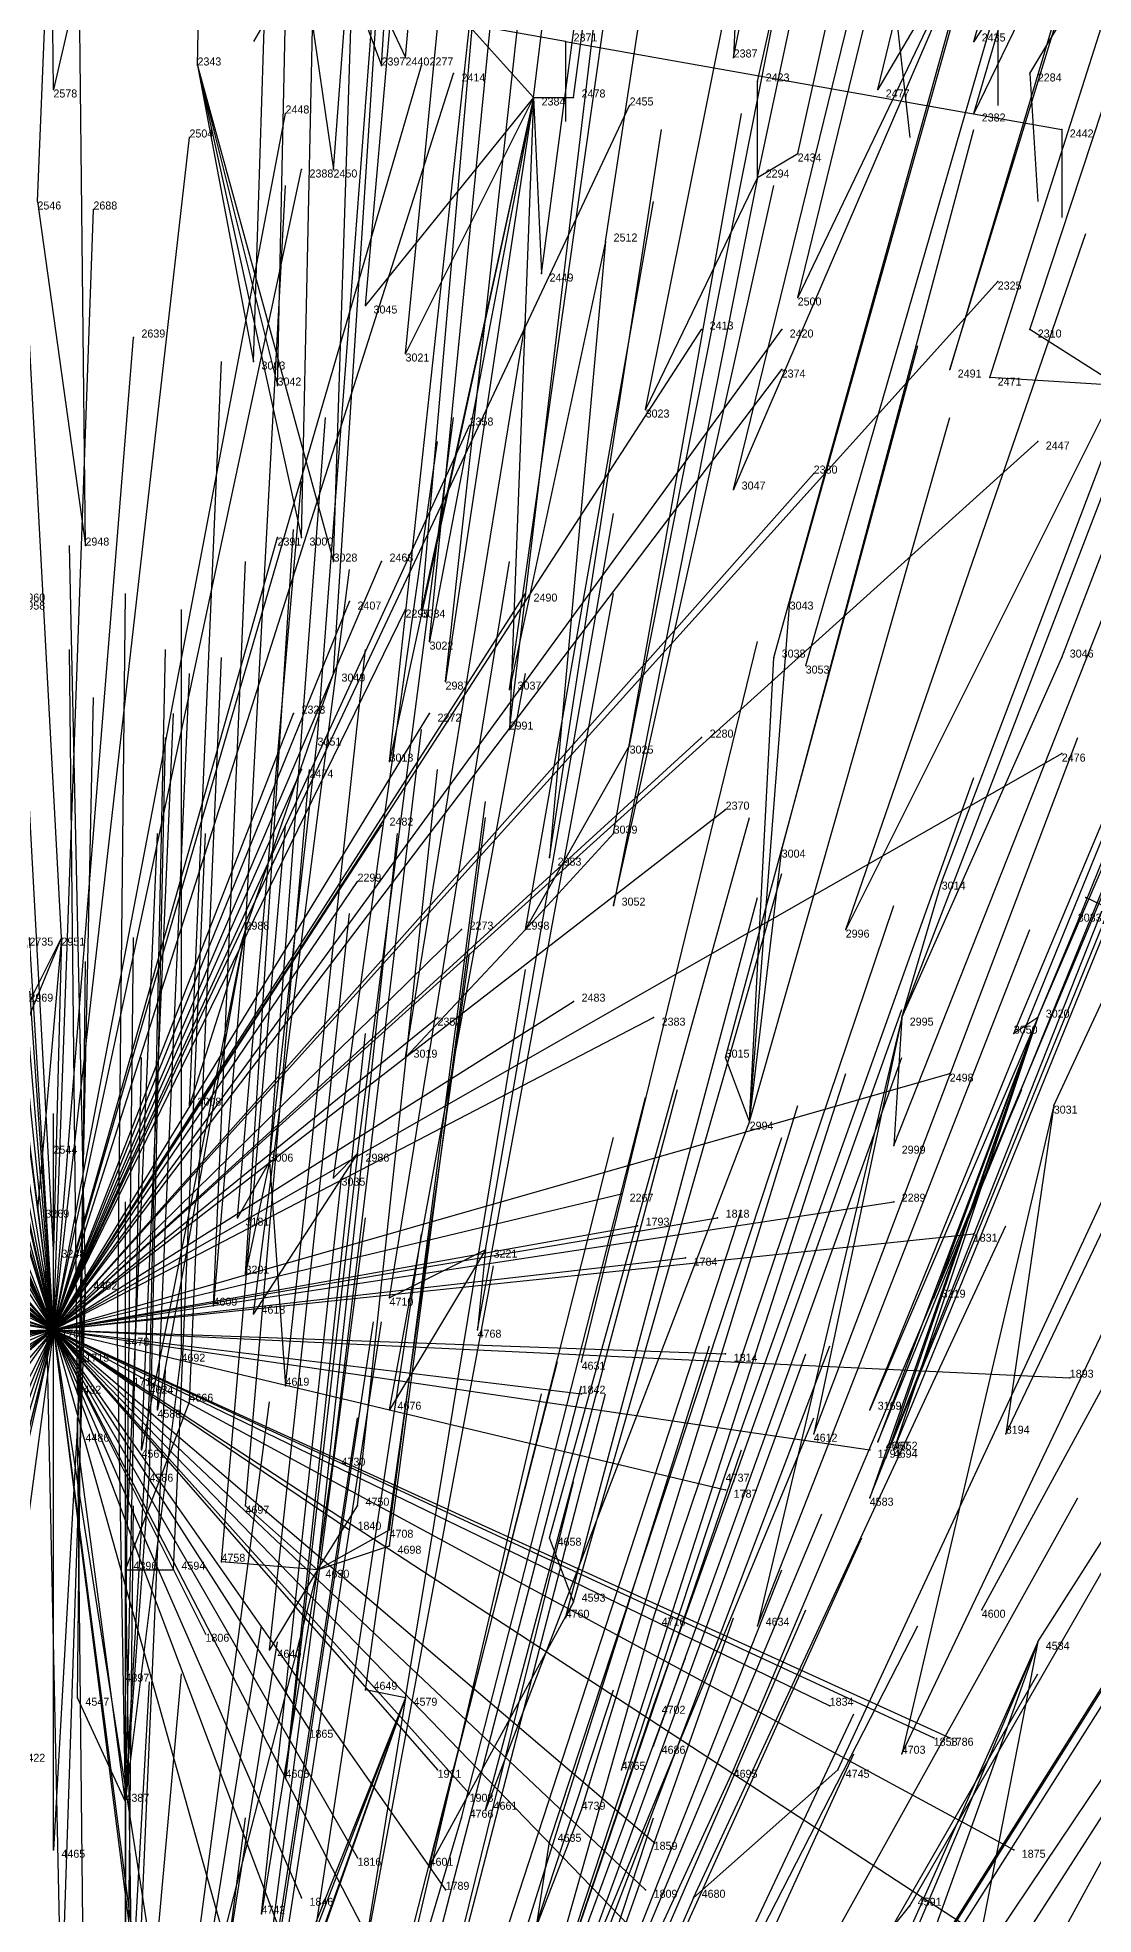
# Model space of a CAD drawing. Extents: x -0.5 to 0.59, y -0.5 to 0.58.
# Drawn here: x -0.008 to 0.124, y 0.1669 to 0.4015 of the extents above; entities that cross this region are included whole.
import ezdxf

# ---------------------------------------------------------------- set-up
doc = ezdxf.new("R2010")
doc.units = 0
for name, color, linetype in [('Facilities', 3, 'CONTINUOUS'), ('Facilities_lines', 3, 'CONTINUOUS'), ('Normals', 1, 'CONTINUOUS'), ('Source_points', 5, 'CONTINUOUS'), ('Text', 3, 'CONTINUOUS')]:
    doc.layers.add(name, color=color, linetype=linetype)

msp = doc.modelspace()

# ---------------------------------------------------------------- linework, layer by layer
at = {"layer": 'Facilities', "color": 3}
for p in [(0.058, 0.401, -1.25), (0.012, 0.398, -0.997), (0.116, 0.397, -1.25), (0.054, 0.394, -0.994), (0.082, 0.384, -0.982), (0.063, 0.376, -0.954), (0.088, 0.323, -0.837), (-0.005, 0.289, -0.722), (0.018, 0.29, -0.728), (0.053, 0.29, -0.738), (0.1, 0.279, -0.74), (0.117, 0.279, -0.757), (0.119, 0.268, -0.732), (0.081, 0.266, -0.694), (0.021, 0.261, -0.655), (0.032, 0.262, -0.66), (0.048, 0.25, -0.636), (-0.002, 0.246, -0.614), (-0.006, 0.24, -1.25), (0.06, 0.236, -0.608), (0.003, 0.21, -0.526), (0.027, 0.21, -0.529), (0.059, 0.206, -0.537), (0.11, 0.205, -0.581), (0.117, 0.201, -0.581), (0.038, 0.194, -0.493), (0.069, 0.188, -0.5), (0.065, 0.185, -0.491), (0.003, 0.181, -0.454), (0.074, 0.169, -0.462)]:
    msp.add_point(p, dxfattribs=at)
at = {"layer": 'Facilities_lines', "color": 3}
for p, q in [((-0.008, 0.381, -0.952), (-0.005, 0.454, -1.134)), ((0.006, 0.447, -1.117), (-0.006, 0.395, -0.986)), ((0.022, 0.433, -1.084), (0.035, 0.398, -0.999)), ((0.022, 0.433, -1.084), (0.038, 0.399, -1.002)), ((0.022, 0.433, -1.084), (0.029, 0.385, -0.964)), ((0.126, 0.427, -1.114), (0.106, 0.36, -0.939)), ((0.126, 0.427, -1.114), (0.109, 0.392, -1.017)), ((0.126, 0.427, -1.114), (0.109, 0.401, -1.04)), ((0.08, 0.424, -1.078), (0.079, 0.399, -1.017)), ((0.11, 0.417, -1.08), (0.079, 0.345, -0.886)), ((0.11, 0.417, -1.08), (0.087, 0.369, -0.947)), ((0.11, 0.417, -1.08), (0.097, 0.395, -1.017)), ((0.058, 0.401, -1.25), (-0.015, 0.414, -1.25)), ((0.116, 0.397, -1.25), (0.125, 0.412, -1.25)), ((0.054, 0.394, -0.994), (0.045, 0.404, -1.016)), ((0.058, 0.401, -1.25), (0.12, 0.39, -1.25)), ((-0.006, 0.24, -1.25), (-0.026, 0.397, -1.25)), ((-0.006, 0.24, -1.25), (0.04, 0.398, -1.25)), ((-0.006, 0.24, -1.25), (0.044, 0.397, -1.25)), ((0.012, 0.398, -0.997), (0.025, 0.339, -0.849)), ((0.012, 0.398, -0.997), (0.019, 0.361, -0.903)), ((0.012, 0.398, -0.997), (0.029, 0.336, -0.843)), ((0.012, 0.398, -0.997), (0.022, 0.358, -0.897)), ((0.082, 0.384, -0.982), (0.082, 0.396, -1.011)), ((-0.006, 0.24, -1.25), (-0.019, 0.394, -1.25)), ((-0.006, 0.24, -1.25), (0.066, 0.393, -1.25)), ((-0.006, 0.24, -1.25), (0.023, 0.392, -1.25)), ((0.054, 0.394, -0.994), (0.033, 0.368, -0.923)), ((0.054, 0.394, -0.994), (0.036, 0.311, -0.784)), ((0.054, 0.394, -0.994), (0.038, 0.362, -0.909)), ((0.054, 0.394, -0.994), (0.04, 0.33, -0.831)), ((0.054, 0.394, -0.994), (0.041, 0.326, -0.82)), ((0.054, 0.394, -0.994), (0.043, 0.321, -0.809)), ((0.054, 0.394, -0.994), (0.051, 0.315, -0.799)), ((0.054, 0.394, -0.994), (0.055, 0.372, -0.939)), ((0.054, 0.394, -0.994), (0.059, 0.394, -0.997)), ((-0.006, 0.24, -1.25), (-0.08, 0.388, -1.25)), ((-0.006, 0.24, -1.25), (-0.04, 0.389, -1.25)), ((-0.006, 0.24, -1.25), (0.011, 0.389, -1.25)), ((-0.006, 0.24, -1.25), (-0.079, 0.387, -1.25)), ((-0.006, 0.24, -1.25), (0.025, 0.385, -1.25)), ((0.082, 0.384, -0.982), (0.087, 0.387, -0.99)), ((0.082, 0.384, -0.982), (0.064, 0.293, -0.75)), ((0.082, 0.384, -0.982), (0.068, 0.355, -0.903)), ((-0.008, 0.381, -0.952), (-0.002, 0.338, -0.845)), ((-0.006, 0.24, -1.25), (-0.001, 0.38, -1.25)), ((0.063, 0.376, -0.954), (0.051, 0.32, -0.811)), ((0.063, 0.376, -0.954), (0.056, 0.299, -0.76)), ((-0.006, 0.24, -1.25), (0.112, 0.371, -1.25)), ((-0.006, 0.24, -1.25), (-0.015, 0.369, -1.25)), ((-0.006, 0.24, -1.25), (-0.143, 0.366, -1.25)), ((-0.006, 0.24, -1.25), (-0.027, 0.368, -1.25)), ((-0.006, 0.24, -1.25), (-0.019, 0.366, -1.25)), ((-0.006, 0.24, -1.25), (0.075, 0.365, -1.25)), ((-0.006, 0.24, -1.25), (0.085, 0.365, -1.25)), ((-0.006, 0.24, -1.25), (0.004, 0.364, -1.25)), ((0.127, 0.358, -0.951), (0.116, 0.365, -0.957)), ((-0.006, 0.24, -1.25), (-0.148, 0.361, -1.25)), ((-0.006, 0.24, -1.25), (-0.117, 0.359, -1.25)), ((-0.006, 0.24, -1.25), (0.085, 0.36, -1.25)), ((0.127, 0.358, -0.951), (0.111, 0.359, -0.939)), ((0.127, 0.358, -0.951), (0.093, 0.29, -0.761)), ((-0.006, 0.24, -1.25), (-0.042, 0.356, -1.25)), ((-0.006, 0.24, -1.25), (-0.112, 0.353, -1.25)), ((-0.006, 0.24, -1.25), (0.046, 0.353, -1.25)), ((-0.006, 0.24, -1.25), (-0.05, 0.351, -1.25)), ((-0.006, 0.24, -1.25), (0.117, 0.351, -1.25)), ((-0.006, 0.24, -1.25), (-0.133, 0.346, -1.25)), ((-0.006, 0.24, -1.25), (-0.02, 0.347, -1.25)), ((-0.006, 0.24, -1.25), (0.089, 0.347, -1.25)), ((-0.006, 0.24, -1.25), (-0.113, 0.341, -1.25)), ((-0.006, 0.24, -1.25), (-0.036, 0.341, -1.25)), ((-0.006, 0.24, -1.25), (-0.052, 0.338, -1.25)), ((-0.006, 0.24, -1.25), (-0.05, 0.339, -1.25)), ((-0.006, 0.24, -1.25), (0.022, 0.339, -1.25)), ((-0.006, 0.24, -1.25), (0.035, 0.336, -1.25)), ((-0.006, 0.24, -1.25), (-0.06, 0.334, -1.25)), ((-0.006, 0.24, -1.25), (-0.024, 0.332, -1.25)), ((-0.006, 0.24, -1.25), (0.053, 0.332, -1.25)), ((-0.006, 0.24, -1.25), (0.031, 0.331, -1.25)), ((0.081, 0.266, -0.694), (0.086, 0.331, -0.854)), ((-0.006, 0.24, -1.25), (-0.141, 0.329, -1.25)), ((-0.006, 0.24, -1.25), (-0.065, 0.329, -1.25)), ((-0.006, 0.24, -1.25), (-0.027, 0.33, -1.25)), ((-0.006, 0.24, -1.25), (-0.026, 0.33, -1.25)), ((-0.006, 0.24, -1.25), (0.038, 0.33, -1.25)), ((-0.006, 0.24, -1.25), (-0.123, 0.324, -1.25)), ((-0.006, 0.24, -1.25), (-0.029, 0.325, -1.25)), ((0.081, 0.266, -0.694), (0.084, 0.324, -0.837)), ((0.1, 0.279, -0.74), (0.12, 0.324, -0.864)), ((0.018, 0.29, -0.728), (0.029, 0.322, -0.808)), ((-0.006, 0.24, -1.25), (-0.121, 0.321, -1.25)), ((-0.006, 0.24, -1.25), (0.041, 0.317, -1.25)), ((-0.006, 0.24, -1.25), (0.024, 0.317, -1.25)), ((-0.006, 0.24, -1.25), (0.075, 0.314, -1.25)), ((-0.006, 0.24, -1.25), (0.12, 0.312, -1.25)), ((0.021, 0.261, -0.655), (0.027, 0.314, -0.787)), ((0.053, 0.29, -0.738), (0.066, 0.313, -0.799)), ((-0.006, 0.24, -1.25), (0.025, 0.31, -1.25)), ((-0.006, 0.24, -1.25), (0.078, 0.305, -1.25)), ((-0.006, 0.24, -1.25), (-0.042, 0.303, -1.25)), ((-0.006, 0.24, -1.25), (0.035, 0.303, -1.25)), ((0.053, 0.29, -0.738), (0.064, 0.302, -0.772)), ((0.081, 0.266, -0.694), (0.085, 0.3, -0.779)), ((-0.006, 0.24, -1.25), (0.032, 0.296, -1.25)), ((0.1, 0.279, -0.74), (0.105, 0.296, -0.785)), ((0.248, 0.234, -1.25), (0.123, 0.294, -1.25)), ((-0.006, 0.24, -1.25), (-0.11, 0.292, -1.25)), ((0.117, 0.279, -0.757), (0.122, 0.291, -0.789)), ((-0.005, 0.289, -0.722), (-0.012, 0.272, -0.68)), ((-0.006, 0.24, -1.25), (-0.009, 0.289, -1.25)), ((-0.005, 0.289, -0.722), (-0.009, 0.281, -0.703)), ((-0.005, 0.289, -0.722), (-0.008, 0.255, -0.637)), ((-0.006, 0.24, -1.25), (0.045, 0.29, -1.25)), ((-0.005, 0.289, -0.722), (-0.006, 0.25, -0.624)), ((0.018, 0.29, -0.728), (0.005, 0.225, -0.562)), ((0.018, 0.29, -0.728), (0.007, 0.23, -0.575)), ((0.018, 0.29, -0.728), (0.011, 0.268, -0.671)), ((0.018, 0.29, -0.728), (0.014, 0.243, -0.61)), ((0.053, 0.29, -0.738), (0.038, 0.274, -0.692)), ((-0.006, 0.24, -1.25), (0.059, 0.281, -1.25)), ((-0.006, 0.24, -1.25), (-0.137, 0.279, -1.25)), ((-0.006, 0.24, -1.25), (-0.134, 0.278, -1.25)), ((-0.006, 0.24, -1.25), (-0.071, 0.278, -1.25)), ((-0.006, 0.24, -1.25), (0.042, 0.279, -1.25)), ((-0.006, 0.24, -1.25), (0.069, 0.279, -1.25)), ((0.1, 0.279, -0.74), (0.082, 0.203, -0.549)), ((0.1, 0.279, -0.74), (0.089, 0.227, -0.609)), ((0.117, 0.279, -0.757), (0.096, 0.23, -0.624)), ((0.117, 0.279, -0.757), (0.096, 0.219, -0.597)), ((0.117, 0.279, -0.757), (0.097, 0.226, -0.614)), ((0.117, 0.279, -0.757), (0.098, 0.224, -0.612)), ((0.1, 0.279, -0.74), (0.099, 0.263, -0.702)), ((0.117, 0.279, -0.757), (0.099, 0.225, -0.614)), ((0.117, 0.279, -0.757), (0.104, 0.244, -0.664)), ((0.117, 0.279, -0.757), (0.114, 0.277, -0.749)), ((0.081, 0.266, -0.694), (0.078, 0.274, -0.713)), ((-0.006, 0.24, -1.25), (0.106, 0.272, -1.25)), ((0.119, 0.268, -0.732), (0.1, 0.187, -0.53)), ((0.119, 0.268, -0.732), (0.113, 0.227, -0.634)), ((-0.006, 0.24, -1.25), (-0.091, 0.266, -1.25)), ((0.081, 0.266, -0.694), (0.048, 0.18, -0.467)), ((-0.006, 0.24, -1.25), (-0.08, 0.265, -1.25)), ((-0.006, 0.24, -1.25), (-0.019, 0.265, -1.25)), ((-0.006, 0.24, -1.25), (-0.006, 0.263, -1.25)), ((-0.006, 0.24, -1.25), (-0.075, 0.262, -1.25)), ((-0.006, 0.24, -1.25), (-0.025, 0.262, -1.25)), ((0.021, 0.261, -0.655), (0.017, 0.254, -0.636)), ((0.021, 0.261, -0.655), (0.018, 0.247, -0.62)), ((0.032, 0.262, -0.66), (0.019, 0.242, -0.608)), ((0.021, 0.261, -0.655), (0.023, 0.233, -0.585)), ((0.032, 0.262, -0.66), (0.023, 0.184, -0.464)), ((0.032, 0.262, -0.66), (0.029, 0.259, -0.65)), ((-0.006, 0.24, -1.25), (-0.134, 0.26, -1.25)), ((-0.006, 0.24, -1.25), (-0.099, 0.259, -1.25)), ((-0.006, 0.24, -1.25), (0.065, 0.257, -1.25)), ((-0.006, 0.24, -1.25), (0.099, 0.256, -1.25)), ((-0.006, 0.24, -1.25), (0.077, 0.254, -1.25)), ((-0.006, 0.24, -1.25), (0.067, 0.253, -1.25)), ((-0.006, 0.24, -1.25), (0.109, 0.252, -1.25)), ((-0.006, 0.24, -1.25), (0.073, 0.249, -1.25)), ((0.048, 0.25, -0.636), (0.036, 0.23, -0.582)), ((0.048, 0.25, -0.636), (0.036, 0.244, -0.616)), ((0.048, 0.25, -0.636), (0.047, 0.24, -0.611)), ((-0.002, 0.246, -0.614), (-0.006, 0.175, -0.437)), ((-0.002, 0.246, -0.614), (-0.005, 0.155, -0.387)), ((-0.002, 0.246, -0.614), (-0.003, 0.232, -0.58)), ((-0.006, 0.24, -1.25), (-0.136, 0.212, -1.25)), ((-0.006, 0.24, -1.25), (-0.136, 0.234, -1.25)), ((-0.006, 0.24, -1.25), (-0.13, 0.233, -1.25)), ((-0.006, 0.24, -1.25), (-0.126, 0.224, -1.25)), ((-0.006, 0.24, -1.25), (-0.115, 0.148, -1.25)), ((-0.006, 0.24, -1.25), (-0.108, 0.176, -1.25)), ((-0.006, 0.24, -1.25), (-0.103, 0.222, -1.25)), ((-0.006, 0.24, -1.25), (-0.096, 0.233, -1.25)), ((-0.006, 0.24, -1.25), (-0.093, 0.224, -1.25)), ((-0.006, 0.24, -1.25), (-0.091, 0.216, -1.25)), ((-0.006, 0.24, -1.25), (-0.085, 0.148, -1.25)), ((-0.006, 0.24, -1.25), (-0.079, 0.177, -1.25)), ((-0.006, 0.24, -1.25), (-0.076, 0.102, -1.25)), ((-0.006, 0.24, -1.25), (-0.076, 0.183, -1.25)), ((-0.006, 0.24, -1.25), (-0.072, 0.211, -1.25)), ((-0.006, 0.24, -1.25), (-0.068, 0.153, -1.25)), ((-0.006, 0.24, -1.25), (-0.062, 0.107, -1.25)), ((-0.006, 0.24, -1.25), (-0.06, 0.201, -1.25)), ((-0.006, 0.24, -1.25), (-0.051, 0.235, -1.25)), ((-0.006, 0.24, -1.25), (-0.045, 0.082, -1.25)), ((-0.006, 0.24, -1.25), (-0.043, 0.136, -1.25)), ((-0.006, 0.24, -1.25), (-0.038, 0.133, -1.25)), ((-0.006, 0.24, -1.25), (-0.035, 0.124, -1.25)), ((-0.006, 0.24, -1.25), (-0.026, 0.152, -1.25)), ((-0.006, 0.24, -1.25), (-0.022, 0.121, -1.25)), ((-0.006, 0.24, -1.25), (0.004, 0.233, -1.25)), ((-0.006, 0.24, -1.25), (-0.002, 0.236, -1.25)), ((-0.006, 0.24, -1.25), (0.106, 0.189, -1.25)), ((-0.006, 0.24, -1.25), (0.078, 0.22, -1.25)), ((-0.006, 0.24, -1.25), (0.043, 0.17, -1.25)), ((-0.006, 0.24, -1.25), (0.096, 0.225, -1.25)), ((-0.006, 0.24, -1.25), (0.013, 0.202, -1.25)), ((-0.006, 0.24, -1.25), (0.009, 0.122, -1.25)), ((-0.006, 0.24, -1.25), (0.068, 0.17, -1.25)), ((-0.006, 0.24, -1.25), (0.078, 0.237, -1.25)), ((-0.006, 0.24, -1.25), (0.032, 0.174, -1.25)), ((-0.006, 0.24, -1.25), (0.039, 0.153, -1.25)), ((-0.006, 0.24, -1.25), (0.091, 0.193, -1.25)), ((-0.006, 0.24, -1.25), (0.013, 0.119, -1.25)), ((-0.006, 0.24, -1.25), (0.031, 0.215, -1.25)), ((-0.006, 0.24, -1.25), (0.06, 0.232, -1.25)), ((-0.006, 0.24, -1.25), (0.079, 0.152, -1.25)), ((-0.006, 0.24, -1.25), (0.025, 0.169, -1.25)), ((-0.006, 0.24, -1.25), (0.104, 0.189, -1.25)), ((-0.006, 0.24, -1.25), (0.069, 0.176, -1.25)), ((-0.006, 0.24, -1.25), (0.023, 0.163, -1.25)), ((-0.006, 0.24, -1.25), (0.026, 0.19, -1.25)), ((-0.006, 0.24, -1.25), (0.114, 0.175, -1.25)), ((-0.006, 0.24, -1.25), (0.024, 0.133, -1.25)), ((-0.006, 0.24, -1.25), (0.006, 0.148, -1.25)), ((-0.006, 0.24, -1.25), (0.121, 0.234, -1.25)), ((-0.006, 0.24, -1.25), (0.118, 0.159, -1.25)), ((-0.006, 0.24, -1.25), (0.046, 0.182, -1.25)), ((-0.006, 0.24, -1.25), (0.042, 0.185, -1.25)), ((0.003, 0.181, -0.454), (0.002, 0.239, -0.597)), ((0.003, 0.181, -0.454), (0.01, 0.237, -0.592)), ((0.003, 0.181, -0.454), (0.006, 0.232, -0.581)), ((0.003, 0.21, -0.526), (0.011, 0.231, -0.579)), ((0.003, 0.181, -0.454), (-0.003, 0.226, -0.566)), ((0.027, 0.21, -0.529), (0.029, 0.224, -0.564)), ((0.003, 0.181, -0.454), (0.006, 0.222, -0.555)), ((0.05, 0.137, -0.365), (0.078, 0.222, -0.588)), ((0.027, 0.21, -0.529), (0.018, 0.218, -0.546)), ((0.027, 0.21, -0.529), (0.032, 0.218, -0.551)), ((0.027, 0.21, -0.529), (0.036, 0.215, -0.544)), ((0.059, 0.206, -0.537), (0.056, 0.214, -0.553)), ((0.027, 0.21, -0.529), (0.036, 0.213, -0.539)), ((0.003, 0.21, -0.526), (0.004, 0.143, -0.357)), ((0.003, 0.21, -0.526), (0.009, 0.21, -0.526)), ((0.027, 0.21, -0.529), (0.009, 0.14, -0.35)), ((0.027, 0.21, -0.529), (0.015, 0.211, -0.53)), ((0.027, 0.21, -0.529), (0.02, 0.167, -0.421)), ((0.027, 0.21, -0.529), (0.021, 0.2, -0.502)), ((0.059, 0.206, -0.537), (0.041, 0.173, -0.445)), ((0.059, 0.206, -0.537), (0.058, 0.204, -0.53)), ((0.05, 0.137, -0.365), (0.069, 0.204, -0.538)), ((0.117, 0.201, -0.581), (0.089, 0.138, -0.41)), ((0.117, 0.201, -0.581), (0.089, 0.123, -0.38)), ((0.117, 0.201, -0.581), (0.093, 0.144, -0.429)), ((0.117, 0.201, -0.581), (0.109, 0.16, -0.483)), ((0.003, 0.181, -0.454), (0.003, 0.197, -0.492)), ((0.038, 0.194, -0.493), (0.033, 0.195, -0.495)), ((0.003, 0.181, -0.454), (-0.003, 0.194, -0.484)), ((0.038, 0.194, -0.493), (0.018, 0.138, -0.347)), ((0.038, 0.194, -0.493), (0.02, 0.149, -0.376)), ((0.038, 0.194, -0.493), (0.021, 0.15, -0.378)), ((0.038, 0.194, -0.493), (0.026, 0.16, -0.405)), ((0.038, 0.194, -0.493), (0.032, 0.157, -0.4)), ((0.05, 0.137, -0.365), (0.069, 0.193, -0.512)), ((0.054, 0.131, -0.356), (0.079, 0.185, -0.501)), ((0.074, 0.169, -0.462), (0.092, 0.185, -0.516)), ((0.003, 0.181, -0.454), (0.003, 0.126, -0.315)), ((0.003, 0.181, -0.454), (0.003, 0.164, -0.411)), ((0.092, 0.113, -0.363), (0.129, 0.181, -0.555)), ((0.034, 0.142, -0.364), (0.045, 0.179, -0.462)), ((0.048, 0.149, -0.391), (0.06, 0.18, -0.475)), ((0.05, 0.137, -0.365), (0.056, 0.176, -0.463)), ((0.074, 0.169, -0.462), (0.057, 0.13, -0.354)), ((0.077, 0.138, -0.394), (0.101, 0.168, -0.49))]:
    msp.add_line(p, q, dxfattribs=at)
at = {"layer": 'Normals', "color": 1}
for p, q in [((0.012, 0.398, -0.997), (0.014, 0.491, -0.958)), ((0.035, 0.398, -0.999), (0.041, 0.491, -0.962)), ((0.038, 0.399, -1.002), (0.046, 0.491, -0.964)), ((0.079, 0.399, -1.017), (0.097, 0.49, -0.98)), ((0.109, 0.401, -1.04), (0.135, 0.49, -1.001)), ((-0.006, 0.395, -0.986), (-0.007, 0.487, -0.949)), ((0.059, 0.394, -0.997), (0.071, 0.486, -0.959)), ((0.082, 0.396, -1.011), (0.102, 0.487, -0.974)), ((0.054, 0.394, -0.994), (0.065, 0.485, -0.955)), ((0.097, 0.395, -1.017), (0.119, 0.485, -0.98)), ((0.109, 0.392, -1.017), (0.135, 0.481, -0.979)), ((0.029, 0.385, -0.964), (0.036, 0.477, -0.926)), ((0.087, 0.387, -0.99), (0.107, 0.477, -0.953)), ((0.082, 0.384, -0.982), (0.101, 0.474, -0.944)), ((0.063, 0.376, -0.954), (0.077, 0.468, -0.915)), ((0.055, 0.372, -0.939), (0.067, 0.463, -0.901)), ((0.033, 0.368, -0.923), (0.041, 0.46, -0.885)), ((0.087, 0.369, -0.947), (0.109, 0.459, -0.909)), ((0.019, 0.361, -0.903), (0.022, 0.454, -0.866)), ((0.038, 0.362, -0.909), (0.047, 0.454, -0.872)), ((0.116, 0.365, -0.957), (0.145, 0.453, -0.919)), ((0.022, 0.358, -0.897), (0.024, 0.451, -0.861)), ((0.106, 0.36, -0.939), (0.133, 0.448, -0.9)), ((0.111, 0.359, -0.939), (0.139, 0.447, -0.9)), ((0.068, 0.355, -0.903), (0.086, 0.445, -0.865)), ((0.079, 0.345, -0.886), (0.101, 0.435, -0.848)), ((-0.002, 0.338, -0.845), (-0.003, 0.431, -0.808)), ((0.025, 0.339, -0.849), (0.027, 0.431, -0.812)), ((0.029, 0.336, -0.843), (0.032, 0.428, -0.805)), ((0.04, 0.33, -0.831), (0.048, 0.422, -0.792)), ((0.086, 0.331, -0.854), (0.111, 0.42, -0.817)), ((0.041, 0.326, -0.82), (0.05, 0.417, -0.782)), ((0.026, 0.413, -1.25), (0.019, 0.401, -1.151)), ((0.029, 0.322, -0.808), (0.035, 0.414, -0.77)), ((0.084, 0.324, -0.837), (0.109, 0.414, -0.801)), ((0.088, 0.323, -0.837), (0.114, 0.413, -0.801)), ((0.043, 0.321, -0.809), (0.053, 0.412, -0.77)), ((0.051, 0.32, -0.811), (0.064, 0.412, -0.773)), ((0.112, 0.412, -1.25), (0.112, 0.393, -1.152)), ((0.12, 0.324, -0.864), (0.153, 0.41, -0.825)), ((0.027, 0.314, -0.787), (0.034, 0.406, -0.749)), ((0.051, 0.315, -0.799), (0.062, 0.407, -0.76)), ((0.099, 0.407, -1.25), (0.101, 0.389, -1.152)), ((0.066, 0.313, -0.799), (0.084, 0.404, -0.762)), ((0.036, 0.311, -0.784), (0.046, 0.403, -0.746)), ((0.058, 0.401, -1.25), (0.058, 0.391, -1.15)), ((0.04, 0.398, -1.25), (0.04, 0.398, -1.15)), ((0.044, 0.397, -1.25), (0.044, 0.397, -1.15)), ((0.116, 0.397, -1.25), (0.117, 0.381, -1.151)), ((0.023, 0.392, -1.25), (0.023, 0.392, -1.15)), ((0.064, 0.302, -0.772), (0.08, 0.392, -0.732)), ((0.066, 0.393, -1.25), (0.066, 0.393, -1.15)), ((0.056, 0.299, -0.76), (0.07, 0.39, -0.722)), ((0.085, 0.3, -0.779), (0.109, 0.39, -0.743)), ((0.12, 0.39, -1.25), (0.12, 0.379, -1.151)), ((0.011, 0.389, -1.25), (0.011, 0.389, -1.15)), ((0.025, 0.385, -1.25), (0.025, 0.385, -1.15)), ((0.018, 0.29, -0.728), (0.023, 0.383, -0.691)), ((0.064, 0.293, -0.75), (0.084, 0.383, -0.712)), ((0.105, 0.296, -0.785), (0.138, 0.383, -0.748)), ((-0.005, 0.289, -0.722), (-0.01, 0.382, -0.686)), ((0.053, 0.29, -0.738), (0.069, 0.381, -0.7)), ((-0.001, 0.38, -1.25), (-0.001, 0.38, -1.15)), ((0.122, 0.291, -0.789), (0.157, 0.378, -0.753)), ((0.093, 0.29, -0.761), (0.123, 0.377, -0.723)), ((0.112, 0.371, -1.25), (0.112, 0.371, -1.15)), ((0.038, 0.274, -0.692), (0.053, 0.366, -0.655)), ((0.004, 0.364, -1.25), (0.004, 0.364, -1.15)), ((0.075, 0.365, -1.25), (0.075, 0.365, -1.15)), ((0.085, 0.365, -1.25), (0.085, 0.365, -1.15)), ((0.1, 0.279, -0.74), (0.133, 0.365, -0.702)), ((0.117, 0.279, -0.757), (0.154, 0.365, -0.72)), ((0.078, 0.274, -0.713), (0.102, 0.363, -0.674)), ((0.114, 0.277, -0.749), (0.15, 0.363, -0.713)), ((0.011, 0.268, -0.671), (0.015, 0.361, -0.635)), ((0.085, 0.36, -1.25), (0.085, 0.36, -1.15)), ((0.021, 0.261, -0.655), (0.028, 0.354, -0.619)), ((0.032, 0.262, -0.66), (0.044, 0.354, -0.623)), ((0.046, 0.353, -1.25), (0.046, 0.353, -1.15)), ((0.081, 0.266, -0.694), (0.106, 0.354, -0.656)), ((0.119, 0.268, -0.732), (0.158, 0.352, -0.695)), ((0.029, 0.259, -0.65), (0.042, 0.351, -0.614)), ((0.117, 0.351, -1.25), (0.117, 0.351, -1.15)), ((0.099, 0.263, -0.702), (0.133, 0.349, -0.664)), ((0.017, 0.254, -0.636), (0.025, 0.346, -0.599)), ((0.089, 0.347, -1.25), (0.089, 0.347, -1.15)), ((-0.006, 0.25, -0.624), (-0.011, 0.342, -0.587)), ((0.048, 0.25, -0.636), (0.064, 0.342, -0.6)), ((-0.002, 0.246, -0.614), (-0.004, 0.338, -0.577)), ((0.018, 0.247, -0.62), (0.024, 0.34, -0.583)), ((0.022, 0.339, -1.25), (0.022, 0.339, -1.15)), ((0.014, 0.243, -0.61), (0.018, 0.336, -0.573)), ((0.035, 0.336, -1.25), (0.035, 0.336, -1.15)), ((0.036, 0.244, -0.616), (0.051, 0.336, -0.58)), ((0.019, 0.242, -0.608), (0.031, 0.335, -0.572)), ((0.002, 0.239, -0.597), (0.003, 0.332, -0.56)), ((0.031, 0.331, -1.25), (0.031, 0.331, -1.15)), ((0.047, 0.24, -0.611), (0.064, 0.332, -0.576)), ((0.053, 0.332, -1.25), (0.053, 0.332, -1.15)), ((0.01, 0.237, -0.592), (0.01, 0.33, -0.555)), ((0.038, 0.33, -1.25), (0.038, 0.33, -1.15)), ((0.104, 0.244, -0.664), (0.14, 0.33, -0.627)), ((-0.003, 0.232, -0.58), (-0.004, 0.325, -0.543)), ((0.006, 0.232, -0.581), (0.008, 0.325, -0.543)), ((0.011, 0.231, -0.579), (0.015, 0.324, -0.541)), ((0.023, 0.233, -0.585), (0.033, 0.325, -0.548)), ((0.06, 0.236, -0.608), (0.082, 0.326, -0.572)), ((0.007, 0.23, -0.575), (0.011, 0.322, -0.537)), ((0.036, 0.23, -0.582), (0.053, 0.322, -0.546)), ((-0.003, 0.226, -0.566), (-0.001, 0.319, -0.528)), ((0.005, 0.225, -0.562), (0.009, 0.317, -0.524)), ((0.024, 0.317, -1.25), (0.024, 0.317, -1.15)), ((0.041, 0.317, -1.25), (0.041, 0.317, -1.15)), ((0.029, 0.224, -0.564), (0.04, 0.315, -0.526)), ((0.096, 0.23, -0.624), (0.131, 0.316, -0.587)), ((0.006, 0.222, -0.555), (0.008, 0.314, -0.517)), ((0.075, 0.314, -1.25), (0.075, 0.314, -1.15)), ((0.089, 0.227, -0.609), (0.122, 0.314, -0.572)), ((0.097, 0.226, -0.614), (0.132, 0.312, -0.577)), ((0.12, 0.312, -1.25), (0.12, 0.312, -1.15)), ((0.018, 0.218, -0.546), (0.026, 0.31, -0.508)), ((0.025, 0.31, -1.25), (0.025, 0.31, -1.15)), ((0.032, 0.218, -0.551), (0.042, 0.31, -0.512)), ((0.098, 0.224, -0.612), (0.133, 0.31, -0.575)), ((0.099, 0.225, -0.614), (0.134, 0.311, -0.577)), ((0.113, 0.227, -0.634), (0.153, 0.311, -0.597)), ((0.078, 0.222, -0.588), (0.109, 0.309, -0.55)), ((0.036, 0.215, -0.544), (0.048, 0.306, -0.505)), ((0.078, 0.305, -1.25), (0.078, 0.305, -1.15)), ((0.096, 0.219, -0.597), (0.13, 0.305, -0.56)), ((0.015, 0.211, -0.53), (0.023, 0.303, -0.491)), ((0.035, 0.303, -1.25), (0.035, 0.303, -1.15)), ((0.036, 0.213, -0.539), (0.048, 0.304, -0.5)), ((0.056, 0.214, -0.553), (0.081, 0.304, -0.517)), ((0.003, 0.21, -0.526), (0.007, 0.302, -0.487)), ((0.009, 0.21, -0.526), (0.013, 0.302, -0.486)), ((0.027, 0.21, -0.529), (0.037, 0.302, -0.49)), ((0.032, 0.296, -1.25), (0.032, 0.296, -1.15)), ((0.059, 0.206, -0.537), (0.085, 0.297, -0.502)), ((0.058, 0.204, -0.53), (0.082, 0.294, -0.494)), ((0.123, 0.294, -1.25), (0.123, 0.294, -1.15)), ((0.021, 0.2, -0.502), (0.031, 0.292, -0.465)), ((0.069, 0.204, -0.538), (0.099, 0.293, -0.503)), ((0.003, 0.197, -0.492), (0.004, 0.289, -0.454)), ((0.045, 0.29, -1.25), (0.045, 0.29, -1.15)), ((0.082, 0.203, -0.549), (0.116, 0.29, -0.512)), ((0.033, 0.195, -0.495), (0.046, 0.287, -0.457)), ((-0.003, 0.194, -0.484), (-0.002, 0.286, -0.447)), ((0.038, 0.194, -0.493), (0.053, 0.285, -0.455)), ((0.11, 0.205, -0.581), (0.154, 0.286, -0.542)), ((0.059, 0.281, -1.25), (0.059, 0.281, -1.15)), ((0.069, 0.193, -0.512), (0.1, 0.28, -0.475)), ((0.023, 0.184, -0.464), (0.033, 0.277, -0.427)), ((0.042, 0.279, -1.25), (0.042, 0.279, -1.15)), ((0.069, 0.279, -1.25), (0.069, 0.279, -1.15)), ((0.117, 0.201, -0.581), (0.166, 0.278, -0.541)), ((0.003, 0.181, -0.454), (0.005, 0.274, -0.416)), ((0.069, 0.188, -0.5), (0.1, 0.274, -0.46)), ((0.048, 0.18, -0.467), (0.072, 0.27, -0.429)), ((0.065, 0.185, -0.491), (0.093, 0.272, -0.45)), ((0.079, 0.185, -0.501), (0.115, 0.27, -0.464)), ((0.1, 0.187, -0.53), (0.14, 0.271, -0.493)), ((0.106, 0.272, -1.25), (0.106, 0.272, -1.15)), ((0.045, 0.179, -0.462), (0.068, 0.269, -0.425)), ((0.06, 0.18, -0.475), (0.087, 0.268, -0.436)), ((0.092, 0.185, -0.516), (0.131, 0.269, -0.478)), ((-0.006, 0.175, -0.437), (-0.006, 0.267, -0.399)), ((-0.006, 0.263, -1.25), (-0.006, 0.263, -1.15)), ((0.041, 0.173, -0.445), (0.064, 0.264, -0.41)), ((0.056, 0.176, -0.463), (0.085, 0.264, -0.424)), ((0.02, 0.167, -0.421), (0.03, 0.259, -0.383)), ((0.003, 0.164, -0.411), (0.003, 0.256, -0.372)), ((0.065, 0.257, -1.25), (0.065, 0.257, -1.15)), ((0.099, 0.256, -1.25), (0.099, 0.256, -1.15)), ((0.021, 0.162, -0.409), (0.033, 0.254, -0.372)), ((0.051, 0.166, -0.434), (0.08, 0.255, -0.399)), ((0.077, 0.254, -1.25), (0.077, 0.254, -1.15)), ((0.026, 0.16, -0.405), (0.04, 0.252, -0.368)), ((0.067, 0.253, -1.25), (0.067, 0.253, -1.15)), ((0.074, 0.169, -0.462), (0.113, 0.253, -0.424)), ((0.109, 0.252, -1.25), (0.109, 0.252, -1.15)), ((0.073, 0.249, -1.25), (0.073, 0.249, -1.15)), ((-0.005, 0.155, -0.387), (-0.007, 0.248, -0.35)), ((0.032, 0.157, -0.4), (0.049, 0.248, -0.362)), ((0.101, 0.168, -0.49), (0.147, 0.248, -0.452)), ((-0.006, 0.24, -1.25), (-0.006, 0.24, -1.15)), ((0.02, 0.149, -0.376), (0.034, 0.241, -0.338)), ((0.021, 0.15, -0.378), (0.035, 0.241, -0.34)), ((0.048, 0.149, -0.391), (0.076, 0.238, -0.354)), ((0.056, 0.149, -0.398), (0.088, 0.237, -0.363)), ((0.058, 0.151, -0.404), (0.091, 0.238, -0.368)), ((0.078, 0.237, -1.25), (0.078, 0.237, -1.15)), ((-0.002, 0.236, -1.25), (-0.002, 0.236, -1.15)), ((0.004, 0.143, -0.357), (0.008, 0.235, -0.319)), ((0.034, 0.146, -0.376), (0.057, 0.236, -0.339)), ((0.109, 0.16, -0.483), (0.16, 0.236, -0.444)), ((0.004, 0.233, -1.25), (0.004, 0.233, -1.15)), ((0.037, 0.144, -0.371), (0.06, 0.233, -0.333)), ((0.121, 0.234, -1.25), (0.121, 0.234, -1.15)), ((0.009, 0.14, -0.35), (0.021, 0.231, -0.311)), ((0.034, 0.142, -0.364), (0.055, 0.232, -0.326)), ((0.04, 0.143, -0.37), (0.063, 0.232, -0.332)), ((0.06, 0.232, -1.25), (0.06, 0.232, -1.15)), ((-0.002, 0.136, -0.341), (-0.003, 0.229, -0.303)), ((0.018, 0.138, -0.347), (0.032, 0.229, -0.308)), ((0.053, 0.142, -0.38), (0.089, 0.229, -0.344)), ((0.05, 0.137, -0.365), (0.08, 0.225, -0.328)), ((0.096, 0.225, -1.25), (0.096, 0.225, -1.15)), ((0.037, 0.132, -0.343), (0.059, 0.221, -0.302)), ((0.093, 0.144, -0.429), (0.142, 0.222, -0.391)), ((0.077, 0.138, -0.394), (0.122, 0.219, -0.358)), ((0.078, 0.22, -1.25), (0.078, 0.22, -1.15)), ((0.003, 0.126, -0.315), (0.004, 0.218, -0.275)), ((0.054, 0.131, -0.356), (0.09, 0.217, -0.318)), ((0.089, 0.138, -0.41), (0.138, 0.216, -0.372)), ((0.031, 0.215, -1.25), (0.031, 0.215, -1.15)), ((0.057, 0.13, -0.354), (0.095, 0.214, -0.316)), ((0.051, 0.124, -0.337), (0.085, 0.21, -0.296)), ((0.052, 0.122, -0.331), (0.088, 0.205, -0.289)), ((0.006, 0.115, -0.288), (0.02, 0.203, -0.242)), ((0.013, 0.202, -1.25), (0.013, 0.202, -1.15)), ((0.049, 0.119, -0.321), (0.079, 0.204, -0.279)), ((0.06, 0.121, -0.339), (0.102, 0.203, -0.298)), ((0.008, 0.113, -0.283), (0.022, 0.201, -0.238)), ((0.089, 0.123, -0.38), (0.139, 0.201, -0.343)), ((0.042, 0.115, -0.305), (0.073, 0.199, -0.262)), ((0.001, 0.107, -0.268), (0.006, 0.196, -0.222)), ((0.002, 0.108, -0.27), (0.01, 0.197, -0.225)), ((0.036, 0.11, -0.289), (0.064, 0.195, -0.245)), ((0.071, 0.117, -0.342), (0.117, 0.197, -0.304)), ((0.075, 0.114, -0.342), (0.125, 0.193, -0.305)), ((0.091, 0.193, -1.25), (0.091, 0.193, -1.15)), ((0.055, 0.109, -0.306), (0.094, 0.192, -0.264)), ((0.026, 0.19, -1.25), (0.026, 0.19, -1.15)), ((0.104, 0.189, -1.25), (0.104, 0.189, -1.15)), ((0.106, 0.189, -1.25), (0.106, 0.189, -1.15)), ((0.056, 0.104, -0.296), (0.094, 0.187, -0.255)), ((0.042, 0.185, -1.25), (0.042, 0.185, -1.15)), ((0.046, 0.182, -1.25), (0.046, 0.182, -1.15)), ((0.006, 0.088, -0.222), (0.018, 0.179, -0.181)), ((0.04, 0.091, -0.249), (0.069, 0.179, -0.211)), ((0.069, 0.176, -1.25), (0.069, 0.176, -1.15)), ((0.032, 0.174, -1.25), (0.032, 0.174, -1.15)), ((0.114, 0.175, -1.25), (0.114, 0.175, -1.15)), ((0.025, 0.169, -1.25), (0.025, 0.169, -1.15)), ((0.043, 0.17, -1.25), (0.043, 0.17, -1.15)), ((0.068, 0.17, -1.25), (0.068, 0.17, -1.15))]:
    msp.add_line(p, q, dxfattribs=at)
at = {"layer": 'Source_points', "color": 5}
for p in [(0.038, 0.399, -1.002), (0.079, 0.399, -1.017), (0.109, 0.401, -1.04), (0.035, 0.398, -0.999), (0.04, 0.398, -1.25), (0.044, 0.397, -1.25), (-0.006, 0.395, -0.986), (0.082, 0.396, -1.011), (0.097, 0.395, -1.017), (0.023, 0.392, -1.25), (0.059, 0.394, -0.997), (0.066, 0.393, -1.25), (0.109, 0.392, -1.017), (0.12, 0.39, -1.25), (0.011, 0.389, -1.25), (0.025, 0.385, -1.25), (0.029, 0.385, -0.964), (0.087, 0.387, -0.99), (-0.001, 0.38, -1.25), (0.055, 0.372, -0.939), (0.112, 0.371, -1.25), (0.087, 0.369, -0.947), (0.033, 0.368, -0.923), (0.004, 0.364, -1.25), (0.075, 0.365, -1.25), (0.085, 0.365, -1.25), (0.116, 0.365, -0.957), (0.038, 0.362, -0.909), (0.019, 0.361, -0.903), (0.085, 0.36, -1.25), (0.106, 0.36, -0.939), (0.111, 0.359, -0.939), (0.022, 0.358, -0.897), (0.068, 0.355, -0.903), (0.046, 0.353, -1.25), (0.117, 0.351, -1.25), (0.079, 0.345, -0.886), (0.089, 0.347, -1.25), (-0.002, 0.338, -0.845), (0.022, 0.339, -1.25), (0.025, 0.339, -0.849), (0.029, 0.336, -0.843), (0.035, 0.336, -1.25), (0.031, 0.331, -1.25), (0.053, 0.332, -1.25), (0.086, 0.331, -0.854), (0.038, 0.33, -1.25), (0.04, 0.33, -0.831), (0.041, 0.326, -0.82), (0.084, 0.324, -0.837), (0.12, 0.324, -0.864), (0.029, 0.322, -0.808), (0.043, 0.321, -0.809), (0.051, 0.32, -0.811), (0.024, 0.317, -1.25), (0.041, 0.317, -1.25), (0.051, 0.315, -0.799), (0.027, 0.314, -0.787), (0.066, 0.313, -0.799), (0.075, 0.314, -1.25), (0.12, 0.312, -1.25), (0.025, 0.31, -1.25), (0.036, 0.311, -0.784), (0.078, 0.305, -1.25), (0.035, 0.303, -1.25), (0.064, 0.302, -0.772), (0.056, 0.299, -0.76), (0.085, 0.3, -0.779), (0.032, 0.296, -1.25), (0.105, 0.296, -0.785), (0.123, 0.294, -1.25), (0.064, 0.293, -0.75), (0.122, 0.291, -0.789), (0.045, 0.29, -1.25), (0.093, 0.29, -0.761), (0.059, 0.281, -1.25), (0.042, 0.279, -1.25), (0.069, 0.279, -1.25), (0.114, 0.277, -0.749), (0.038, 0.274, -0.692), (0.078, 0.274, -0.713), (0.106, 0.272, -1.25), (0.011, 0.268, -0.671), (-0.006, 0.263, -1.25), (0.099, 0.263, -0.702), (0.029, 0.259, -0.65), (0.065, 0.257, -1.25), (0.099, 0.256, -1.25), (0.017, 0.254, -0.636), (0.077, 0.254, -1.25), (0.067, 0.253, -1.25), (0.109, 0.252, -1.25), (-0.006, 0.25, -0.624), (0.073, 0.249, -1.25), (0.018, 0.247, -0.62), (0.036, 0.244, -0.616), (0.104, 0.244, -0.664), (0.014, 0.243, -0.61), (0.019, 0.242, -0.608), (0.047, 0.24, -0.611), (0.002, 0.239, -0.597), (0.01, 0.237, -0.592), (0.078, 0.237, -1.25), (-0.002, 0.236, -1.25), (0.004, 0.233, -1.25), (0.023, 0.233, -0.585), (0.121, 0.234, -1.25), (-0.003, 0.232, -0.58), (0.006, 0.232, -0.581), (0.007, 0.23, -0.575), (0.011, 0.231, -0.579), (0.036, 0.23, -0.582), (0.06, 0.232, -1.25), (0.096, 0.23, -0.624), (-0.003, 0.226, -0.566), (0.089, 0.227, -0.609), (0.097, 0.226, -0.614), (0.113, 0.227, -0.634), (0.005, 0.225, -0.562), (0.029, 0.224, -0.564), (0.096, 0.225, -1.25), (0.098, 0.224, -0.612), (0.099, 0.225, -0.614), (0.006, 0.222, -0.555), (0.078, 0.222, -0.588), (0.078, 0.22, -1.25), (0.096, 0.219, -0.597), (0.018, 0.218, -0.546), (0.032, 0.218, -0.551), (0.031, 0.215, -1.25), (0.036, 0.215, -0.544), (0.056, 0.214, -0.553), (0.036, 0.213, -0.539), (0.009, 0.21, -0.526), (0.015, 0.211, -0.53), (0.013, 0.202, -1.25), (0.058, 0.204, -0.53), (0.069, 0.204, -0.538), (0.082, 0.203, -0.549), (0.021, 0.2, -0.502), (0.003, 0.197, -0.492), (0.033, 0.195, -0.495), (-0.003, 0.194, -0.484), (0.069, 0.193, -0.512), (0.091, 0.193, -1.25), (0.026, 0.19, -1.25), (0.104, 0.189, -1.25), (0.106, 0.189, -1.25), (0.1, 0.187, -0.53), (0.023, 0.184, -0.464), (0.042, 0.185, -1.25), (0.079, 0.185, -0.501), (0.092, 0.185, -0.516), (0.046, 0.182, -1.25), (0.045, 0.179, -0.462), (0.048, 0.18, -0.467), (0.06, 0.18, -0.475), (0.056, 0.176, -0.463), (0.069, 0.176, -1.25), (-0.006, 0.175, -0.437), (0.032, 0.174, -1.25), (0.114, 0.175, -1.25), (0.041, 0.173, -0.445), (0.025, 0.169, -1.25), (0.043, 0.17, -1.25), (0.068, 0.17, -1.25), (0.02, 0.167, -0.421), (0.101, 0.168, -0.49)]:
    msp.add_point(p, dxfattribs=at)

# ---------------------------------------------------------------- texts
at = {"layer": 'Text', "color": 3}
for s, p in [('2371', (0.059, 0.401, -1.25)), ('2435', (0.11, 0.401, -1.04)), ('2343', (0.012, 0.398, -0.997)), ('2397', (0.035, 0.398, -0.999)), ('2440', (0.038, 0.398, -1.002)), ('2277', (0.041, 0.398, -1.25)), ('2387', (0.079, 0.399, -1.017)), ('2414', (0.045, 0.396, -1.25)), ('2423', (0.083, 0.396, -1.011)), ('2284', (0.117, 0.396, -1.25)), ('2578', (-0.006, 0.394, -0.986)), ('2478', (0.06, 0.394, -0.997)), ('2477', (0.098, 0.394, -1.017)), ('2448', (0.023, 0.392, -1.25)), ('2384', (0.055, 0.393, -0.994)), ('2455', (0.066, 0.393, -1.25)), ('2382', (0.11, 0.391, -1.017)), ('2504', (0.011, 0.389, -1.25)), ('2442', (0.121, 0.389, -1.25)), ('2388', (0.026, 0.384, -1.25)), ('2450', (0.029, 0.384, -0.964)), ('2294', (0.083, 0.384, -0.982)), ('2434', (0.087, 0.386, -0.99)), ('2546', (-0.008, 0.38, -0.952)), ('2688', (-0.001, 0.38, -1.25)), ('2512', (0.064, 0.376, -0.954)), ('2449', (0.056, 0.371, -0.939)), ('2325', (0.112, 0.37, -1.25)), ('2500', (0.087, 0.368, -0.947)), ('3045', (0.034, 0.367, -0.923)), ('2413', (0.076, 0.365, -1.25)), ('2639', (0.005, 0.364, -1.25)), ('2420', (0.086, 0.364, -1.25)), ('2310', (0.117, 0.364, -0.957)), ('3021', (0.038, 0.361, -0.909)), ('3003', (0.02, 0.36, -0.903)), ('3042', (0.022, 0.358, -0.897)), ('2374', (0.085, 0.359, -1.25)), ('2491', (0.107, 0.359, -0.939)), ('2471', (0.112, 0.358, -0.939)), ('3023', (0.068, 0.354, -0.903)), ('2358', (0.046, 0.353, -1.25)), ('2447', (0.118, 0.35, -1.25)), ('2380', (0.089, 0.347, -1.25)), ('3047', (0.08, 0.345, -0.886)), ('2948', (-0.002, 0.338, -0.845)), ('2391', (0.022, 0.338, -1.25)), ('3000', (0.026, 0.338, -0.849)), ('3028', (0.029, 0.336, -0.843)), ('2468', (0.036, 0.336, -1.25)), ('2960', (-0.01, 0.331, -0.828)), ('2958', (-0.01, 0.33, -0.826)), ('2407', (0.032, 0.33, -1.25)), ('2490', (0.054, 0.331, -1.25)), ('3043', (0.086, 0.33, -0.854)), ('2295', (0.038, 0.329, -1.25)), ('3034', (0.04, 0.329, -0.831)), ('3022', (0.041, 0.325, -0.82)), ('3038', (0.085, 0.324, -0.837)), ('3046', (0.121, 0.324, -0.864)), ('3049', (0.03, 0.321, -0.808)), ('3053', (0.088, 0.322, -0.837)), ('2987', (0.043, 0.32, -0.809)), ('3037', (0.052, 0.32, -0.811)), ('2323', (0.025, 0.317, -1.25)), ('2272', (0.042, 0.316, -1.25)), ('2991', (0.051, 0.315, -0.799)), ('2280', (0.076, 0.314, -1.25)), ('3051', (0.027, 0.313, -0.787)), ('3013', (0.036, 0.311, -0.784)), ('3025', (0.066, 0.312, -0.799)), ('2476', (0.12, 0.311, -1.25)), ('2474', (0.026, 0.309, -1.25)), ('2370', (0.078, 0.305, -1.25)), ('2482', (0.036, 0.303, -1.25)), ('3039', (0.064, 0.302, -0.772)), ('2983', (0.057, 0.298, -0.76)), ('3004', (0.085, 0.299, -0.779)), ('2299', (0.032, 0.296, -1.25)), ('3014', (0.105, 0.295, -0.785)), ('3052', (0.065, 0.293, -0.75)), ('2988', (0.018, 0.29, -0.728)), ('2273', (0.046, 0.29, -1.25)), ('2998', (0.053, 0.29, -0.738)), ('3033', (0.122, 0.291, -0.789)), ('2735', (-0.009, 0.288, -1.25)), ('2951', (-0.005, 0.288, -0.722)), ('2996', (0.093, 0.289, -0.761)), ('2969', (-0.009, 0.281, -0.703)), ('2483', (0.06, 0.281, -1.25)), ('3020', (0.118, 0.279, -0.757)), ('2352', (0.042, 0.278, -1.25)), ('2383', (0.07, 0.278, -1.25)), ('2995', (0.101, 0.278, -0.74)), ('3050', (0.114, 0.277, -0.749)), ('3019', (0.039, 0.274, -0.692)), ('3015', (0.078, 0.274, -0.713)), ('2498', (0.106, 0.271, -1.25)), ('3008', (0.012, 0.268, -0.671)), ('3031', (0.119, 0.267, -0.732)), ('2994', (0.081, 0.265, -0.694)), ('2544', (-0.006, 0.262, -1.25)), ('2999', (0.1, 0.262, -0.702)), ('3006', (0.021, 0.261, -0.655)), ('2986', (0.033, 0.261, -0.66)), ('3035', (0.03, 0.258, -0.65)), ('2267', (0.066, 0.256, -1.25)), ('2289', (0.1, 0.256, -1.25)), ('3269', (-0.007, 0.254, -0.637)), ('3181', (0.018, 0.253, -0.636)), ('1793', (0.068, 0.253, -1.25)), ('1818', (0.078, 0.254, -1.25)), ('1831', (0.109, 0.251, -1.25)), ('3248', (-0.005, 0.249, -0.624)), ('3221', (0.049, 0.249, -0.636)), ('1784', (0.074, 0.248, -1.25)), ('3201', (0.018, 0.247, -0.62)), ('4402', (-0.001, 0.245, -0.614)), ('4609', (0.014, 0.243, -0.61)), ('4710', (0.036, 0.243, -0.616)), ('3219', (0.105, 0.244, -0.664)), ('4618', (0.02, 0.242, -0.608)), ('1709', (-0.005, 0.239, -1.25)), ('4768', (0.047, 0.239, -0.611)), ('1715', (-0.002, 0.236, -1.25)), ('4478', (0.003, 0.238, -0.597)), ('4692', (0.01, 0.236, -0.592)), ('1814', (0.079, 0.236, -1.25)), ('4631', (0.06, 0.235, -0.608)), ('1893', (0.121, 0.234, -1.25)), ('4432', (-0.003, 0.232, -0.58)), ('1712', (0.004, 0.233, -1.25)), ('4624', (0.006, 0.232, -0.581)), ('4619', (0.023, 0.233, -0.585)), ('1842', (0.06, 0.232, -1.25)), ('4588', (0.007, 0.229, -0.575)), ('4666', (0.011, 0.231, -0.579)), ('4676', (0.037, 0.23, -0.582)), ('3169', (0.097, 0.23, -0.624)), ('3194', (0.113, 0.227, -0.634)), ('4486', (-0.002, 0.226, -0.566)), ('4612', (0.089, 0.226, -0.609)), ('4667', (0.098, 0.225, -0.614)), ('4652', (0.099, 0.225, -0.614)), ('4561', (0.005, 0.224, -0.562)), ('4730', (0.03, 0.223, -0.564)), ('1791', (0.097, 0.224, -1.25)), ('4694', (0.099, 0.224, -0.612)), ('4586', (0.006, 0.221, -0.555)), ('4737', (0.078, 0.221, -0.588)), ('4750', (0.033, 0.218, -0.551)), ('1787', (0.079, 0.219, -1.25)), ('4583', (0.096, 0.218, -0.597)), ('4697', (0.018, 0.217, -0.546)), ('1840', (0.032, 0.215, -1.25)), ('4708', (0.036, 0.214, -0.544)), ('4658', (0.057, 0.213, -0.553)), ('4758', (0.015, 0.211, -0.53)), ('4698', (0.037, 0.212, -0.539)), ('4396', (0.004, 0.21, -0.526)), ('4594', (0.01, 0.21, -0.526)), ('4630', (0.028, 0.209, -0.529)), ('4593', (0.06, 0.206, -0.537)), ('4760', (0.058, 0.204, -0.53)), ('4600', (0.11, 0.204, -0.581)), ('1806', (0.013, 0.201, -1.25)), ('4716', (0.07, 0.203, -0.538)), ('4634', (0.083, 0.203, -0.549)), ('4640', (0.022, 0.199, -0.502)), ('4584', (0.118, 0.2, -0.581)), ('4397', (0.003, 0.196, -0.492)), ('4649', (0.034, 0.195, -0.495)), ('4547', (-0.002, 0.193, -0.484)), ('4579', (0.039, 0.193, -0.493)), ('4702', (0.07, 0.192, -0.512)), ('1834', (0.091, 0.193, -1.25)), ('1865', (0.026, 0.189, -1.25)), ('4686', (0.07, 0.187, -0.5)), ('4703', (0.1, 0.187, -0.53)), ('1858', (0.104, 0.188, -1.25)), ('1786', (0.106, 0.188, -1.25)), ('4422', (-0.01, 0.186, -0.467)), ('4765', (0.065, 0.185, -0.491)), ('4605', (0.023, 0.184, -0.464)), ('1911', (0.042, 0.184, -1.25)), ('4695', (0.079, 0.184, -0.501)), ('4745', (0.093, 0.184, -0.516)), ('4387', (0.003, 0.181, -0.454)), ('1908', (0.046, 0.181, -1.25)), ('4661', (0.049, 0.18, -0.467)), ('4739', (0.06, 0.18, -0.475)), ('4766', (0.046, 0.179, -0.462)), ('4635', (0.057, 0.176, -0.463)), ('1859', (0.069, 0.175, -1.25)), ('4465', (-0.005, 0.174, -0.437)), ('1816', (0.032, 0.173, -1.25)), ('4601', (0.041, 0.173, -0.445)), ('1875', (0.115, 0.174, -1.25)), ('1846', (0.026, 0.168, -1.25)), ('1789', (0.043, 0.17, -1.25)), ('1809', (0.069, 0.169, -1.25)), ('4680', (0.075, 0.169, -0.462)), ('4591', (0.102, 0.168, -0.49)), ('4742', (0.02, 0.167, -0.421))]:
    msp.add_text(s, height=0.001, dxfattribs=at).set_placement(p)

doc.saveas('drawing.dxf')
